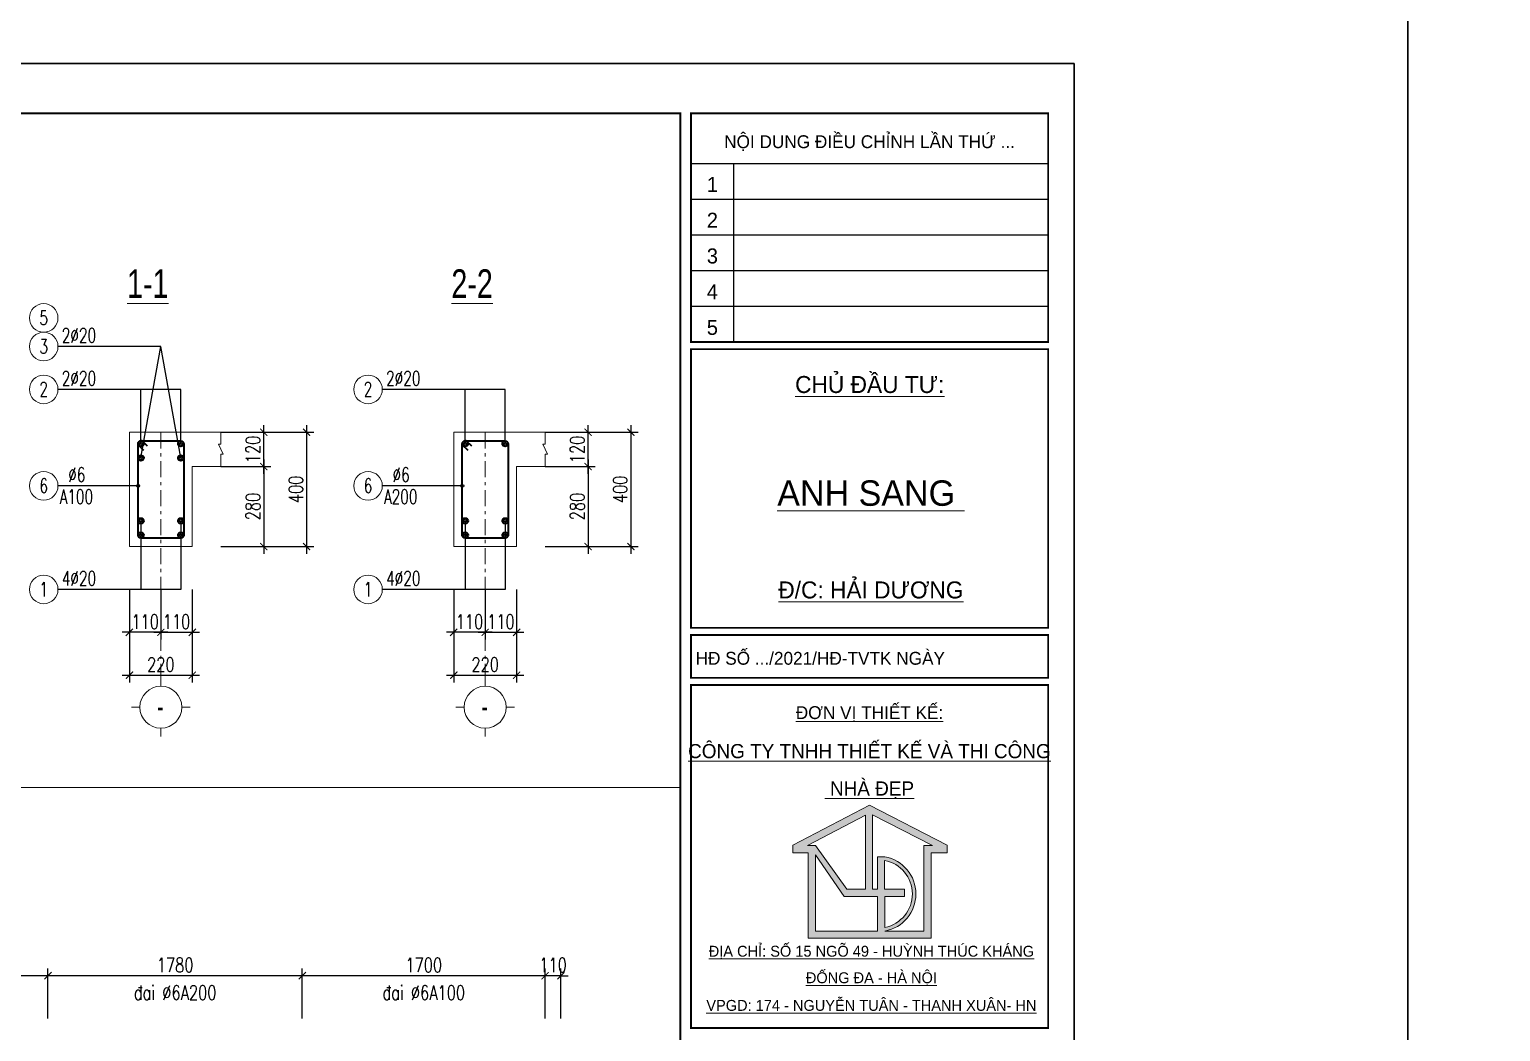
# Model space of a CAD drawing. Extents: x -2098986 to 943, y -1296280 to 73591.
# Drawn here: x -1766867 to -1746273, y -1198310 to -1184284 of the extents above; entities that cross this region are included whole.
import ezdxf
from ezdxf.enums import TextEntityAlignment as Align

# ---------------------------------------------------------------- set-up
doc = ezdxf.new("R2010")
doc.units = 0
doc.header["$LTSCALE"] = 150
doc.header["$PDMODE"] = 35
doc.linetypes.add('_Tim', pattern=[9, 5, -1.5, 1, -1.5])
doc.layers.get('Defpoints').update_dxf_attribs({"lineweight": 18})
for name, color, linetype, lineweight in [('05.Text', 253, 'Continuous', 18), ('09.Hatch', 250, 'Continuous', 5), ('11.Khung bo', 32, 'Continuous', 50), ('12.Khung', 36, 'Continuous', 25), ('KCVN-THAY', 7, 'Continuous', 25), ('LS-DIM', 251, 'Continuous', 13), ('LS-TEXT', 60, 'Continuous', 20), ('LS-THAY', 7, 'Continuous', 20), ('LS-THEP', 3, 'Continuous', 35), ('LS-TRUC', 108, '_Tim', 9)]:
    doc.layers.add(name, color=color, linetype=linetype, lineweight=lineweight)
doc.layers.add('DIM', color=1, linetype='Continuous')
doc.layers.add('Tpl_Bound', color=1, linetype='Continuous', plot=False)
doc.styles.add('AVANT', font='')
doc.styles.add('KCVN-LEADER', font='vnromadi.shx', dxfattribs={"width": 0.7, "height": 4})
doc.styles.add('LS.TEXT', font='vnromadi.shx', dxfattribs={"width": 0.7, "height": 4})
doc.styles.add('romans.shx', font='romans.shx', dxfattribs={"width": 0.75, "bigfont": 'vns.shx'})
doc.styles.add('VnAvantH', font='')
doc.styles.add('vnsimpli', font='vnsimli.shx', dxfattribs={"width": 0.75})
doc.styles.get('AVANT').set_extended_font_data('.VnAvant')
doc.styles.get('VnAvantH').set_extended_font_data('.VnAvantH')
doc.dimstyles.new('D10', dxfattribs={"dimtxt": 200, "dimasz": 0, "dimexe": 0, "dimexo": 0, "dimgap": 0, "dimtad": 1, "dimdec": 0, "dimlfac": 0.1, "dimzin": 0, "dimdsep": 46, "dimtxsty": 'vnsimpli', "dimblk1": 'ARCHTICK', "dimblk2": 'ARCHTICK', "dimsah": 1, "dimcen": 0, "dimsd1": 1, "dimsd2": 1, "dimclrd": 256, "dimclre": 256, "dimclrt": 60, "dimadec": 0, "dimazin": 0, "dimtfac": 0.02, "dimtdec": 0, "dimtix": 1, "dimtmove": 2, "dimatfit": 3, "dimldrblk": 'ARCHTICK', "dimfxl": 100, "dimtolj": 1, "dimtzin": 0, "dimarcsym": 0})
doc.dimstyles.new('D25', dxfattribs={"dimscale": 0, "dimtxt": 200, "dimasz": 100, "dimexe": 100, "dimexo": 0, "dimgap": 50, "dimtad": 1, "dimdec": 0, "dimlfac": 0.25, "dimdsep": 46, "dimtxsty": 'vnsimpli', "dimblk1": 'ARCHTICK', "dimblk2": 'ARCHTICK', "dimsah": 1, "dimcen": 0, "dimdle": 100, "dimclrd": 256, "dimclre": 256, "dimclrt": 60, "dimadec": 0, "dimazin": 0, "dimtfac": 0.004, "dimtdec": 0, "dimtix": 1, "dimtmove": 2, "dimatfit": 3, "dimldrblk": 'ARCHTICK', "dimfxl": 1, "dimtolj": 1, "dimarcsym": 0})
doc.dimstyles.new('D50', dxfattribs={"dimtxt": 200, "dimasz": 100, "dimexe": 100, "dimexo": 0, "dimgap": 50, "dimtad": 1, "dimdec": 0, "dimlfac": 0.5, "dimzin": 0, "dimdsep": 46, "dimtxsty": 'vnsimpli', "dimblk1": 'ARCHTICK', "dimblk2": 'ARCHTICK', "dimsah": 1, "dimcen": 0, "dimdle": 100, "dimclrd": 256, "dimclre": 256, "dimclrt": 60, "dimadec": 0, "dimazin": 0, "dimtfac": 0.02, "dimtdec": 0, "dimtix": 1, "dimtmove": 2, "dimatfit": 3, "dimldrblk": 'ARCHTICK', "dimfxl": 100, "dimtolj": 1, "dimtzin": 0, "dimarcsym": 0})
doc.dimstyles.new('LS.GHI CHU', dxfattribs={"dimtxt": 200, "dimasz": 120, "dimexe": 120, "dimexo": 120, "dimgap": 80, "dimtad": 1, "dimdec": 0, "dimzin": 0, "dimdsep": 46, "dimtxsty": 'romans.shx', "dimblk": 'ARCHTICK', "dimcen": 0.09, "dimdle": 120, "dimclrd": 256, "dimclre": 8, "dimclrt": 7, "dimadec": 0, "dimazin": 0, "dimtfac": 1, "dimtdec": 0, "dimtofl": 0, "dimtmove": 0, "dimatfit": 3, "dimldrblk": 'ARCHTICK', "dimfxl": 1, "dimtolj": 1, "dimtzin": 0, "dimarcsym": 0})

# ---------------------------------------------------------------- blocks, each defined once
blk = doc.blocks.new('_ArchTick')
at = {"layer": 'DIM', "color": 0, "const_width": 0.15}
blk.add_lwpolyline([(-0.5, -0.5), (0.5, 0.5)], dxfattribs=at)
blk = doc.blocks.new('*D1606')
at = {"layer": 'Defpoints', "color": 0, "transparency": 16777216}
for p in [(-1759647, -1197528), (-1759647, -1198128), (-1759427, -1198128)]:
    blk.add_point(p, dxfattribs=at)
at = {"layer": 'LS-DIM', "lineweight": -2, "transparency": 16777216}
for p, q in [((-1759647, -1198128), (-1759647, -1197428)), ((-1759427, -1198128), (-1759427, -1197428)), ((-1759647, -1197528), (-1759747, -1197528)), ((-1759427, -1197528), (-1759647, -1197528)), ((-1759427, -1197528), (-1759327, -1197528))]:
    blk.add_line(p, q, dxfattribs=at)
at = {"layer": 'LS-DIM', "lineweight": -2, "transparency": 16777216, "xscale": 100, "yscale": 100, "zscale": 100}
blk.add_blockref('_ArchTick', (-1759647, -1197528), dxfattribs=at)
at = {"layer": 'LS-DIM', "lineweight": -2, "transparency": 16777216, "xscale": 100, "yscale": 100, "zscale": 100, "rotation": 180}
blk.add_blockref('_ArchTick', (-1759427, -1197528), dxfattribs=at)
at = {"layer": 'LS-DIM', "color": 60, "transparency": 16777216, "insert": (-1759537, -1197378), "char_height": 200, "attachment_point": 5, "style": 'vnsimpli'}
blk.add_mtext('\\A1;110', dxfattribs=at)
blk = doc.blocks.new('*D1607')
at = {"layer": 'Defpoints', "color": 0, "transparency": 16777216}
for p in [(-1763047, -1197528), (-1763047, -1198128), (-1759647, -1198128)]:
    blk.add_point(p, dxfattribs=at)
at = {"layer": 'LS-DIM', "lineweight": -2, "transparency": 16777216}
for p, q in [((-1763047, -1198128), (-1763047, -1197428)), ((-1759647, -1198128), (-1759647, -1197428)), ((-1759547, -1197528), (-1763147, -1197528))]:
    blk.add_line(p, q, dxfattribs=at)
at = {"layer": 'LS-DIM', "lineweight": -2, "transparency": 16777216, "xscale": 100, "yscale": 100, "zscale": 100, "rotation": 180}
blk.add_blockref('_ArchTick', (-1763047, -1197528), dxfattribs=at)
at = {"layer": 'LS-DIM', "lineweight": -2, "transparency": 16777216, "xscale": 100, "yscale": 100, "zscale": 100}
blk.add_blockref('_ArchTick', (-1759647, -1197528), dxfattribs=at)
at = {"layer": 'LS-DIM', "color": 60, "transparency": 16777216, "insert": (-1761347, -1197378), "char_height": 200, "attachment_point": 5, "style": 'vnsimpli'}
blk.add_mtext('\\A1;1700', dxfattribs=at)
blk = doc.blocks.new('*D1608')
at = {"layer": 'Defpoints', "color": 0, "transparency": 16777216}
for p in [(-1759647, -1197865), (-1763047, -1198128), (-1759647, -1198128)]:
    blk.add_point(p, dxfattribs=at)
at = {"layer": 'LS-DIM', "lineweight": -2, "transparency": 16777216}
for p, q in [((-1763047, -1198128), (-1763047, -1197865)), ((-1759647, -1198128), (-1759647, -1197865))]:
    blk.add_line(p, q, dxfattribs=at)
at = {"layer": 'LS-DIM', "color": 60, "transparency": 16777216, "insert": (-1761347, -1197765), "char_height": 200, "attachment_point": 5, "style": 'vnsimpli'}
blk.add_mtext('\\A1;®ai %%C6A100', dxfattribs=at)
blk = doc.blocks.new('*D1609')
at = {"layer": 'Defpoints', "color": 0, "transparency": 16777216}
for p in [(-1770007, -1197528), (-1770007, -1198128), (-1766607, -1198128)]:
    blk.add_point(p, dxfattribs=at)
at = {"layer": 'LS-DIM', "lineweight": -2, "transparency": 16777216}
for p, q in [((-1770007, -1198128), (-1770007, -1197428)), ((-1766607, -1198128), (-1766607, -1197428)), ((-1766507, -1197528), (-1770107, -1197528))]:
    blk.add_line(p, q, dxfattribs=at)
at = {"layer": 'LS-DIM', "lineweight": -2, "transparency": 16777216, "xscale": 100, "yscale": 100, "zscale": 100, "rotation": 180}
blk.add_blockref('_ArchTick', (-1770007, -1197528), dxfattribs=at)
at = {"layer": 'LS-DIM', "lineweight": -2, "transparency": 16777216, "xscale": 100, "yscale": 100, "zscale": 100}
blk.add_blockref('_ArchTick', (-1766607, -1197528), dxfattribs=at)
at = {"layer": 'LS-DIM', "color": 60, "transparency": 16777216, "insert": (-1768307, -1197378), "char_height": 200, "attachment_point": 5, "style": 'vnsimpli'}
blk.add_mtext('\\A1;1700', dxfattribs=at)
blk = doc.blocks.new('*D1610')
at = {"layer": 'Defpoints', "color": 0, "transparency": 16777216}
for p in [(-1766607, -1197865), (-1770007, -1198128), (-1766607, -1198128)]:
    blk.add_point(p, dxfattribs=at)
at = {"layer": 'LS-DIM', "lineweight": -2, "transparency": 16777216}
for p, q in [((-1770007, -1198128), (-1770007, -1197865)), ((-1766607, -1198128), (-1766607, -1197865))]:
    blk.add_line(p, q, dxfattribs=at)
at = {"layer": 'LS-DIM', "color": 60, "transparency": 16777216, "insert": (-1768307, -1197765), "char_height": 200, "attachment_point": 5, "style": 'vnsimpli'}
blk.add_mtext('\\A1;®ai %%C6A100', dxfattribs=at)
blk = doc.blocks.new('*D1611')
at = {"layer": 'Defpoints', "color": 0, "transparency": 16777216}
for p in [(-1766607, -1197528), (-1766607, -1198128), (-1763047, -1198128)]:
    blk.add_point(p, dxfattribs=at)
at = {"layer": 'LS-DIM', "lineweight": -2, "transparency": 16777216}
for p, q in [((-1766607, -1198128), (-1766607, -1197428)), ((-1763047, -1198128), (-1763047, -1197428)), ((-1762947, -1197528), (-1766707, -1197528))]:
    blk.add_line(p, q, dxfattribs=at)
at = {"layer": 'LS-DIM', "lineweight": -2, "transparency": 16777216, "xscale": 100, "yscale": 100, "zscale": 100, "rotation": 180}
blk.add_blockref('_ArchTick', (-1766607, -1197528), dxfattribs=at)
at = {"layer": 'LS-DIM', "lineweight": -2, "transparency": 16777216, "xscale": 100, "yscale": 100, "zscale": 100}
blk.add_blockref('_ArchTick', (-1763047, -1197528), dxfattribs=at)
at = {"layer": 'LS-DIM', "color": 60, "transparency": 16777216, "insert": (-1764827, -1197378), "char_height": 200, "attachment_point": 5, "style": 'vnsimpli'}
blk.add_mtext('\\A1;1780', dxfattribs=at)
blk = doc.blocks.new('*D1612')
at = {"layer": 'Defpoints', "color": 0, "transparency": 16777216}
for p in [(-1763047, -1197865), (-1766607, -1198128), (-1763047, -1198128)]:
    blk.add_point(p, dxfattribs=at)
at = {"layer": 'LS-DIM', "lineweight": -2, "transparency": 16777216}
for p, q in [((-1766607, -1198128), (-1766607, -1197865)), ((-1763047, -1198128), (-1763047, -1197865))]:
    blk.add_line(p, q, dxfattribs=at)
at = {"layer": 'LS-DIM', "color": 60, "transparency": 16777216, "insert": (-1764827, -1197765), "char_height": 200, "attachment_point": 5, "style": 'vnsimpli'}
blk.add_mtext('\\A1;®ai %%C6A200', dxfattribs=at)
blk = doc.blocks.new('*U4')
at = {"layer": 'KCVN-THAY', "color": 140}
blk.add_lwpolyline([(214871.76, 86966.68), (215381.8, 86966.68), (215381.8, 86579.68), (214871.76, 86579.68)], close=True, dxfattribs=at)
blk = doc.blocks.new('100')
at = {"layer": '09.Hatch'}
h = blk.add_hatch(color=3, dxfattribs=at)
h.paths.add_polyline_path([(1897639, -927180), (1897639, -927287), (1897855, -927287), (1897855, -928484), (1898824, -928484), (1899574, -928484), (1899574, -927287), (1899801, -927287), (1899801, -927179), (1898713, -926620)])
h.paths.add_polyline_path([(1898756, -926756), (1899596, -927187), (1899473, -927187), (1899473, -928384), (1898929, -928384, 0.834181), (1898929, -927344), (1898824, -927344), (1898824, -927797), (1898756, -927797)], flags=16)
h.paths.add_polyline_path([(1898656, -927796), (1898393, -927796), (1897956, -927186), (1897843, -927186), (1898656, -926763)], flags=16)
h.paths.add_polyline_path([(1898929, -928333), (1898929, -927898), (1899202, -927898), (1899202, -927797), (1898924, -927797), (1898924, -927395, -0.822042)], flags=16)
h.paths.add_polyline_path([(1898357, -927898), (1898824, -927898), (1898824, -928384), (1897956, -928384), (1897956, -927316)], flags=16)
at = {"layer": '05.Text'}
for p, q in [((1898713, -926620), (1897639, -927180)), ((1899801, -927179), (1898713, -926620)), ((1899801, -927179), (1898713, -926620)), ((1899801, -927179), (1898713, -926620)), ((1898656, -926763), (1897843, -927186)), ((1898656, -926763), (1897843, -927186)), ((1898656, -926763), (1897843, -927186)), ((1898656, -926763), (1898656, -927796)), ((1898656, -926763), (1898656, -927796)), ((1898656, -926763), (1898656, -927796)), ((1899596, -927187), (1898756, -926756)), ((1898756, -926756), (1898756, -927797)), ((1899596, -927187), (1898756, -926756)), ((1898756, -926756), (1898756, -927797)), ((1899596, -927187), (1898756, -926756)), ((1898756, -926756), (1898756, -927797)), ((1897639, -927180), (1897639, -927287)), ((1897639, -927287), (1897855, -927287)), ((1897843, -927186), (1897956, -927186)), ((1897855, -927287), (1897855, -928484)), ((1897956, -927186), (1897956, -927186)), ((1897956, -927186), (1898393, -927796)), ((1897956, -927316), (1897956, -928384)), ((1898357, -927898), (1897956, -927316)), ((1899473, -928384), (1899473, -927187)), ((1899473, -927187), (1899596, -927187)), ((1899473, -928384), (1899473, -927187)), ((1899473, -927187), (1899596, -927187)), ((1899473, -928384), (1899473, -927187)), ((1899473, -927187), (1899596, -927187)), ((1899574, -928484), (1899574, -927287)), ((1899574, -927287), (1899801, -927287)), ((1899801, -927287), (1899801, -927179)), ((1899801, -927287), (1899801, -927179)), ((1899801, -927287), (1899801, -927179)), ((1898824, -927797), (1898824, -927344)), ((1898824, -927797), (1898824, -927344)), ((1898824, -927344), (1898929, -927344)), ((1898924, -927395), (1898924, -927797)), ((1898824, -927898), (1898357, -927898)), ((1898393, -927796), (1898656, -927796)), ((1898756, -927797), (1898824, -927797)), ((1898824, -928384), (1898824, -927898)), ((1898924, -927797), (1899202, -927797)), ((1899202, -927898), (1898929, -927898)), ((1898929, -927898), (1898929, -928333)), ((1899202, -927797), (1899202, -927898)), ((1897855, -928484), (1898824, -928484)), ((1897956, -928384), (1898824, -928384)), ((1898824, -928484), (1899574, -928484)), ((1898929, -928384), (1899473, -928384))]:
    blk.add_line(p, q, dxfattribs=at)
for radius, start, end in [(478, 281.4298, 79.1164), (478, 281.4298, 79.1164), (478, 281.4298, 79.1164), (528, 280.3316, 79.6684)]:
    blk.add_arc((1898834, -927864), radius, start, end, dxfattribs=at)
at = {"layer": '11.Khung bo', "const_width": 26.7}
for points in [[(1860913, -945240), (1860913, -916940), (1896063, -916940), (1896063, -945240)], [(1860913, -945240), (1860913, -916940), (1896063, -916940), (1896063, -945240)], [(1860913, -945240), (1860913, -916940), (1896063, -916940), (1896063, -945240)], [(1896213, -920140), (1896213, -916940), (1901213, -916940), (1901213, -920140)], [(1896213, -920140), (1896213, -916940), (1901213, -916940), (1901213, -920140)], [(1896213, -920140), (1896213, -916940), (1901213, -916940), (1901213, -920140)], [(1896213, -924140), (1901213, -924140), (1901213, -920240), (1896213, -920240)], [(1896213, -924140), (1901213, -924140), (1901213, -920240), (1896213, -920240)], [(1896213, -924140), (1901213, -924140), (1901213, -920240), (1896213, -920240)], [(1896213, -924840), (1901213, -924840), (1901213, -924240), (1896213, -924240)], [(1896213, -924840), (1901213, -924840), (1901213, -924240), (1896213, -924240)], [(1896213, -924840), (1901213, -924840), (1901213, -924240), (1896213, -924240)], [(1896213, -929740), (1901213, -929740), (1901213, -924940), (1896213, -924940)], [(1896213, -929740), (1901213, -929740), (1901213, -924940), (1896213, -924940)], [(1896213, -929740), (1901213, -929740), (1901213, -924940), (1896213, -924940)]]:
    blk.add_lwpolyline(points, close=True, dxfattribs=at)
at = {"layer": '12.Khung'}
for p, q in [((1896213, -917640), (1901213, -917640)), ((1896213, -917640), (1901213, -917640)), ((1896213, -917640), (1901213, -917640)), ((1896813, -920140), (1896813, -917640)), ((1896813, -920140), (1896813, -917640)), ((1896813, -920140), (1896813, -917640)), ((1896213, -918140), (1901213, -918140)), ((1896213, -918140), (1901213, -918140)), ((1896213, -918140), (1901213, -918140)), ((1896213, -918640), (1901213, -918640)), ((1896213, -918640), (1901213, -918640)), ((1896213, -918640), (1901213, -918640)), ((1896213, -919140), (1901213, -919140)), ((1896213, -919140), (1901213, -919140)), ((1896213, -919140), (1901213, -919140)), ((1896213, -919640), (1901213, -919640)), ((1896213, -919640), (1901213, -919640)), ((1896213, -919640), (1901213, -919640))]:
    blk.add_line(p, q, dxfattribs=at)
blk.add_lwpolyline([(1901579, -945940), (1901579, -916240), (1859580, -916240), (1859580, -945940)], close=True, dxfattribs=at)
blk.add_lwpolyline([(1901579, -945940), (1901579, -916240), (1859580, -916240), (1859580, -945940)], close=True, dxfattribs=at)
blk.add_lwpolyline([(1901579, -945940), (1901579, -916240), (1859580, -916240), (1859580, -945940)], close=True, dxfattribs=at)
at = {"layer": '05.Text', "style": 'VnAvantH'}
for s, p in [('Néi dung ®iÒu chØnh lÇn thø ...', (1898713, -917329)), ('H§ sè .../2021/H§-TVTK ngµy ', (1898057, -924540))]:
    blk.add_text(s, height=180, dxfattribs=at).set_placement(p, align=Align.MIDDLE)
at = {"layer": '05.Text'}
for s, height, style, p in [('1', 210, 'AVANT', (1896513, -918040)), ('2', 210, 'AVANT', (1896513, -918540)), ('3', 210, 'AVANT', (1896513, -919040)), ('4', 210, 'AVANT', (1896513, -919540)), ('5', 210, 'AVANT', (1896513, -920040)), ('%%uChñ ®Çu t\xad:', 237.6, 'VnAvantH', (1898716, -920853)), ('%%Uanh sang ', 356.4, 'VnAvantH', (1898732, -922432)), ('%%U®/c: h¶i d\xad¬ng', 237.6, 'VnAvantH', (1898732, -923728)), ('%%U®¬n vÞ thiÕt kÕ:', 180, 'VnAvantH', (1898713, -925416)), ('%%Uc«ng ty tnhh thiÕt kÕ vµ thi c«ng', 198, 'VnAvantH', (1898711, -925964)), ('%%U nhµ ®Ñp', 198, 'VnAvantH', (1898711, -926487)), ('%%U®Þa chØ: sè 15 ngâ 49 - huúnh thóc kh¸ng', 152.46, 'VnAvantH', (1898739, -928742)), ('%%U®èng ®a - hµ néi', 152.46, 'VnAvantH', (1898739, -929113)), ('%%Uvpgd: 174 - nguyÔn tu©n - thanh xu©n- hn', 152.46, 'VnAvantH', (1898739, -929500))]:
    blk.add_text(s, height=height, dxfattribs=dict(at, style=style)).set_placement(p, align=Align.CENTER)
blk = doc.blocks.new('moc1')
at = {"layer": 'LS-THEP'}
for p, q in [((-25, 0), (-25, -10)), ((10, 25), (0, 25)), ((58, -22), (10, 25)), ((-25, -10), (22, -58))]:
    blk.add_line(p, q, dxfattribs=at)
blk.add_arc((0, 0), 25, 90, 180, dxfattribs=at)
blk = doc.blocks.new('cotthep')
at = {"layer": 'LS-THAY'}
blk.add_circle((-250, 0), 250, dxfattribs=at)
at = {"layer": 'LS-TEXT', "style": 'vnsimpli', "width": 0.75}
for tag, p in [('24`25', (446, 69)), ('10', (-250, -123)), ('A200', (440, -316))]:
    blk.add_attdef(tag, text='', height=250, dxfattribs=at).set_placement(p, align=Align.CENTER)
blk = doc.blocks.new('*D1950')
at = {"layer": 'Defpoints', "color": 0, "transparency": 16777216}
for p in [(-1765467, -1192122), (-1764587, -1192122), (-1764587, -1193322)]:
    blk.add_point(p, dxfattribs=at)
at = {"layer": 'LS-DIM', "lineweight": -2, "transparency": 16777216}
for p, q in [((-1765467, -1192122), (-1765467, -1193422)), ((-1764587, -1192122), (-1764587, -1193422)), ((-1765567, -1193322), (-1764487, -1193322))]:
    blk.add_line(p, q, dxfattribs=at)
at = {"layer": 'LS-DIM', "lineweight": -2, "transparency": 16777216, "xscale": 100, "yscale": 100, "zscale": 100, "rotation": 180}
blk.add_blockref('_ArchTick', (-1765467, -1193322), dxfattribs=at)
at = {"layer": 'LS-DIM', "lineweight": -2, "transparency": 16777216, "xscale": 100, "yscale": 100, "zscale": 100}
blk.add_blockref('_ArchTick', (-1764587, -1193322), dxfattribs=at)
at = {"layer": 'LS-DIM', "color": 60, "transparency": 16777216, "insert": (-1765027, -1193172), "char_height": 200, "attachment_point": 5, "style": 'vnsimpli'}
blk.add_mtext('\\A1;220', dxfattribs=at)
blk = doc.blocks.new('*D1951')
at = {"layer": 'Defpoints', "color": 0, "transparency": 16777216}
for p in [(-1764187, -1190402), (-1764187, -1191522), (-1763587, -1191522)]:
    blk.add_point(p, dxfattribs=at)
at = {"layer": 'LS-DIM', "lineweight": -2, "transparency": 16777216}
for p, q in [((-1763587, -1190302), (-1763587, -1191622)), ((-1764187, -1190402), (-1763487, -1190402)), ((-1764187, -1191522), (-1763487, -1191522))]:
    blk.add_line(p, q, dxfattribs=at)
at = {"layer": 'LS-DIM', "lineweight": -2, "transparency": 16777216, "xscale": 100, "yscale": 100, "zscale": 100}
for p, rotation in [((-1763587, -1190402), 90), ((-1763587, -1191522), 270)]:
    blk.add_blockref('_ArchTick', p, dxfattribs=dict(at, rotation=rotation))
at = {"layer": 'LS-DIM', "color": 60, "transparency": 16777216, "insert": (-1763737, -1190962), "char_height": 200, "attachment_point": 5, "rotation": 90, "style": 'vnsimpli'}
blk.add_mtext('\\A1;280', dxfattribs=at)
blk = doc.blocks.new('A$C0F04115F')
at = {"layer": 'LS-THAY'}
for p, q in [((-380, 380), (-380, 530)), ((-760, 0), (-910, 0)), ((0, 0), (150, 0)), ((-380, -380), (-380, -530))]:
    blk.add_line(p, q, dxfattribs=at)
blk.add_circle((-380, 0), 380, dxfattribs=at)
blk = doc.blocks.new('*D1952')
at = {"layer": 'Defpoints', "color": 0, "transparency": 16777216}
for p in [(-1765027, -1192122), (-1764587, -1192122), (-1764587, -1192722)]:
    blk.add_point(p, dxfattribs=at)
at = {"layer": 'LS-DIM', "lineweight": -2, "transparency": 16777216}
for p, q in [((-1765027, -1192122), (-1765027, -1192822)), ((-1764587, -1192122), (-1764587, -1192822)), ((-1765127, -1192722), (-1764487, -1192722))]:
    blk.add_line(p, q, dxfattribs=at)
at = {"layer": 'LS-DIM', "lineweight": -2, "transparency": 16777216, "xscale": 100, "yscale": 100, "zscale": 100, "rotation": 180}
blk.add_blockref('_ArchTick', (-1765027, -1192722), dxfattribs=at)
at = {"layer": 'LS-DIM', "lineweight": -2, "transparency": 16777216, "xscale": 100, "yscale": 100, "zscale": 100}
blk.add_blockref('_ArchTick', (-1764587, -1192722), dxfattribs=at)
at = {"layer": 'LS-DIM', "color": 60, "transparency": 16777216, "insert": (-1764807, -1192572), "char_height": 200, "attachment_point": 5, "style": 'vnsimpli'}
blk.add_mtext('\\A1;110', dxfattribs=at)
blk = doc.blocks.new('*D1953')
at = {"layer": 'Defpoints', "color": 0, "transparency": 16777216}
for p in [(-1765467, -1192122), (-1765027, -1192122), (-1765467, -1192722)]:
    blk.add_point(p, dxfattribs=at)
at = {"layer": 'LS-DIM', "lineweight": -2, "transparency": 16777216}
for p, q in [((-1765467, -1192122), (-1765467, -1192822)), ((-1765027, -1192122), (-1765027, -1192822)), ((-1764927, -1192722), (-1765567, -1192722))]:
    blk.add_line(p, q, dxfattribs=at)
at = {"layer": 'LS-DIM', "lineweight": -2, "transparency": 16777216, "xscale": 100, "yscale": 100, "zscale": 100, "rotation": 180}
blk.add_blockref('_ArchTick', (-1765467, -1192722), dxfattribs=at)
at = {"layer": 'LS-DIM', "lineweight": -2, "transparency": 16777216, "xscale": 100, "yscale": 100, "zscale": 100}
blk.add_blockref('_ArchTick', (-1765027, -1192722), dxfattribs=at)
at = {"layer": 'LS-DIM', "color": 60, "transparency": 16777216, "insert": (-1765247, -1192572), "char_height": 200, "attachment_point": 5, "style": 'vnsimpli'}
blk.add_mtext('\\A1;110', dxfattribs=at)
blk = doc.blocks.new('*D1954')
at = {"layer": 'Defpoints', "color": 0, "transparency": 16777216}
for p in [(-1764187, -1189922), (-1763587, -1189922), (-1764187, -1190402)]:
    blk.add_point(p, dxfattribs=at)
at = {"layer": 'LS-DIM', "lineweight": -2, "transparency": 16777216}
for p, q in [((-1763587, -1190502), (-1763587, -1189822)), ((-1764187, -1189922), (-1763487, -1189922)), ((-1764187, -1190402), (-1763487, -1190402))]:
    blk.add_line(p, q, dxfattribs=at)
at = {"layer": 'LS-DIM', "lineweight": -2, "transparency": 16777216, "xscale": 100, "yscale": 100, "zscale": 100}
for p, rotation in [((-1763587, -1189922), 90), ((-1763587, -1190402), 270)]:
    blk.add_blockref('_ArchTick', p, dxfattribs=dict(at, rotation=rotation))
at = {"layer": 'LS-DIM', "color": 60, "transparency": 16777216, "insert": (-1763737, -1190162), "char_height": 200, "attachment_point": 5, "rotation": 90, "style": 'vnsimpli'}
blk.add_mtext('\\A1;120', dxfattribs=at)
blk = doc.blocks.new('*D1955')
at = {"layer": 'Defpoints', "color": 0, "transparency": 16777216}
for p in [(-1764187, -1189922), (-1764187, -1191522), (-1762987, -1191522)]:
    blk.add_point(p, dxfattribs=at)
at = {"layer": 'LS-DIM', "lineweight": -2, "transparency": 16777216}
for p, q in [((-1762987, -1189822), (-1762987, -1191622)), ((-1764187, -1189922), (-1762887, -1189922)), ((-1764187, -1191522), (-1762887, -1191522))]:
    blk.add_line(p, q, dxfattribs=at)
at = {"layer": 'LS-DIM', "lineweight": -2, "transparency": 16777216, "xscale": 100, "yscale": 100, "zscale": 100}
for p, rotation in [((-1762987, -1189922), 90), ((-1762987, -1191522), 270)]:
    blk.add_blockref('_ArchTick', p, dxfattribs=dict(at, rotation=rotation))
at = {"layer": 'LS-DIM', "color": 60, "transparency": 16777216, "insert": (-1763137, -1190722), "char_height": 200, "attachment_point": 5, "rotation": 90, "style": 'vnsimpli'}
blk.add_mtext('\\A1;400', dxfattribs=at)
blk = doc.blocks.new('*D1956')
at = {"layer": 'Defpoints', "color": 0, "transparency": 16777216}
for p in [(-1760927, -1192122), (-1760047, -1192122), (-1760047, -1193322)]:
    blk.add_point(p, dxfattribs=at)
at = {"layer": 'LS-DIM', "lineweight": -2, "transparency": 16777216}
for p, q in [((-1760927, -1192122), (-1760927, -1193422)), ((-1760047, -1192122), (-1760047, -1193422)), ((-1761027, -1193322), (-1759947, -1193322))]:
    blk.add_line(p, q, dxfattribs=at)
at = {"layer": 'LS-DIM', "lineweight": -2, "transparency": 16777216, "xscale": 100, "yscale": 100, "zscale": 100, "rotation": 180}
blk.add_blockref('_ArchTick', (-1760927, -1193322), dxfattribs=at)
at = {"layer": 'LS-DIM', "lineweight": -2, "transparency": 16777216, "xscale": 100, "yscale": 100, "zscale": 100}
blk.add_blockref('_ArchTick', (-1760047, -1193322), dxfattribs=at)
at = {"layer": 'LS-DIM', "color": 60, "transparency": 16777216, "insert": (-1760487, -1193172), "char_height": 200, "attachment_point": 5, "style": 'vnsimpli'}
blk.add_mtext('\\A1;220', dxfattribs=at)
blk = doc.blocks.new('*D1957')
at = {"layer": 'Defpoints', "color": 0, "transparency": 16777216}
for p in [(-1759647, -1190402), (-1759647, -1191522), (-1759047, -1191522)]:
    blk.add_point(p, dxfattribs=at)
at = {"layer": 'LS-DIM', "lineweight": -2, "transparency": 16777216}
for p, q in [((-1759047, -1190302), (-1759047, -1191622)), ((-1759647, -1190402), (-1758947, -1190402)), ((-1759647, -1191522), (-1758947, -1191522))]:
    blk.add_line(p, q, dxfattribs=at)
at = {"layer": 'LS-DIM', "lineweight": -2, "transparency": 16777216, "xscale": 100, "yscale": 100, "zscale": 100}
for p, rotation in [((-1759047, -1190402), 90), ((-1759047, -1191522), 270)]:
    blk.add_blockref('_ArchTick', p, dxfattribs=dict(at, rotation=rotation))
at = {"layer": 'LS-DIM', "color": 60, "transparency": 16777216, "insert": (-1759197, -1190962), "char_height": 200, "attachment_point": 5, "rotation": 90, "style": 'vnsimpli'}
blk.add_mtext('\\A1;280', dxfattribs=at)
blk = doc.blocks.new('*D1958')
at = {"layer": 'Defpoints', "color": 0, "transparency": 16777216}
for p in [(-1760487, -1192122), (-1760047, -1192122), (-1760047, -1192722)]:
    blk.add_point(p, dxfattribs=at)
at = {"layer": 'LS-DIM', "lineweight": -2, "transparency": 16777216}
for p, q in [((-1760487, -1192122), (-1760487, -1192822)), ((-1760047, -1192122), (-1760047, -1192822)), ((-1760587, -1192722), (-1759947, -1192722))]:
    blk.add_line(p, q, dxfattribs=at)
at = {"layer": 'LS-DIM', "lineweight": -2, "transparency": 16777216, "xscale": 100, "yscale": 100, "zscale": 100, "rotation": 180}
blk.add_blockref('_ArchTick', (-1760487, -1192722), dxfattribs=at)
at = {"layer": 'LS-DIM', "lineweight": -2, "transparency": 16777216, "xscale": 100, "yscale": 100, "zscale": 100}
blk.add_blockref('_ArchTick', (-1760047, -1192722), dxfattribs=at)
at = {"layer": 'LS-DIM', "color": 60, "transparency": 16777216, "insert": (-1760267, -1192572), "char_height": 200, "attachment_point": 5, "style": 'vnsimpli'}
blk.add_mtext('\\A1;110', dxfattribs=at)
blk = doc.blocks.new('*D1959')
at = {"layer": 'Defpoints', "color": 0, "transparency": 16777216}
for p in [(-1760927, -1192122), (-1760487, -1192122), (-1760927, -1192722)]:
    blk.add_point(p, dxfattribs=at)
at = {"layer": 'LS-DIM', "lineweight": -2, "transparency": 16777216}
for p, q in [((-1760927, -1192122), (-1760927, -1192822)), ((-1760487, -1192122), (-1760487, -1192822)), ((-1760387, -1192722), (-1761027, -1192722))]:
    blk.add_line(p, q, dxfattribs=at)
at = {"layer": 'LS-DIM', "lineweight": -2, "transparency": 16777216, "xscale": 100, "yscale": 100, "zscale": 100, "rotation": 180}
blk.add_blockref('_ArchTick', (-1760927, -1192722), dxfattribs=at)
at = {"layer": 'LS-DIM', "lineweight": -2, "transparency": 16777216, "xscale": 100, "yscale": 100, "zscale": 100}
blk.add_blockref('_ArchTick', (-1760487, -1192722), dxfattribs=at)
at = {"layer": 'LS-DIM', "color": 60, "transparency": 16777216, "insert": (-1760707, -1192572), "char_height": 200, "attachment_point": 5, "style": 'vnsimpli'}
blk.add_mtext('\\A1;110', dxfattribs=at)
blk = doc.blocks.new('*D1960')
at = {"layer": 'Defpoints', "color": 0, "transparency": 16777216}
for p in [(-1759647, -1189922), (-1759047, -1189922), (-1759647, -1190402)]:
    blk.add_point(p, dxfattribs=at)
at = {"layer": 'LS-DIM', "lineweight": -2, "transparency": 16777216}
for p, q in [((-1759047, -1190502), (-1759047, -1189822)), ((-1759647, -1189922), (-1758947, -1189922)), ((-1759647, -1190402), (-1758947, -1190402))]:
    blk.add_line(p, q, dxfattribs=at)
at = {"layer": 'LS-DIM', "lineweight": -2, "transparency": 16777216, "xscale": 100, "yscale": 100, "zscale": 100}
for p, rotation in [((-1759047, -1189922), 90), ((-1759047, -1190402), 270)]:
    blk.add_blockref('_ArchTick', p, dxfattribs=dict(at, rotation=rotation))
at = {"layer": 'LS-DIM', "color": 60, "transparency": 16777216, "insert": (-1759197, -1190162), "char_height": 200, "attachment_point": 5, "rotation": 90, "style": 'vnsimpli'}
blk.add_mtext('\\A1;120', dxfattribs=at)
blk = doc.blocks.new('*D1961')
at = {"layer": 'Defpoints', "color": 0, "transparency": 16777216}
for p in [(-1759647, -1189922), (-1759647, -1191522), (-1758447, -1191522)]:
    blk.add_point(p, dxfattribs=at)
at = {"layer": 'LS-DIM', "lineweight": -2, "transparency": 16777216}
for p, q in [((-1758447, -1189822), (-1758447, -1191622)), ((-1759647, -1189922), (-1758347, -1189922)), ((-1759647, -1191522), (-1758347, -1191522))]:
    blk.add_line(p, q, dxfattribs=at)
at = {"layer": 'LS-DIM', "lineweight": -2, "transparency": 16777216, "xscale": 100, "yscale": 100, "zscale": 100}
for p, rotation in [((-1758447, -1189922), 90), ((-1758447, -1191522), 270)]:
    blk.add_blockref('_ArchTick', p, dxfattribs=dict(at, rotation=rotation))
at = {"layer": 'LS-DIM', "color": 60, "transparency": 16777216, "insert": (-1758597, -1190722), "char_height": 200, "attachment_point": 5, "rotation": 90, "style": 'vnsimpli'}
blk.add_mtext('\\A1;400', dxfattribs=at)

msp = doc.modelspace()

# ---------------------------------------------------------------- linework, layer by layer
at = {"layer": 'LS-DIM', "ltscale": 120}
for points in [[(-1764187.7, -1189922.1), (-1764187.7, -1190087.8), (-1764219.1, -1190087.8), (-1764153.1, -1190227.3), (-1764187.7, -1190227.3), (-1764187.7, -1190402.1)], [(-1759647.7, -1189922.1), (-1759647.7, -1190087.8), (-1759679.1, -1190087.8), (-1759613.1, -1190227.3), (-1759647.7, -1190227.3), (-1759647.7, -1190402.1)]]:
    msp.add_lwpolyline(points, dxfattribs=at)
at = {"layer": 'LS-THAY'}
for p, q in [((-1764586.7, -1189922.1), (-1765466.7, -1189922.1)), ((-1765466.7, -1189922.1), (-1765466.7, -1191522.1)), ((-1764586.7, -1189922.1), (-1764187.7, -1189922.1)), ((-1760046.7, -1189922.1), (-1760926.7, -1189922.1)), ((-1760926.7, -1189922.1), (-1760926.7, -1191522.1)), ((-1760046.7, -1189922.1), (-1759647.7, -1189922.1)), ((-1764586.7, -1191522.1), (-1764586.7, -1190402.1)), ((-1764586.7, -1190402.1), (-1764187.7, -1190402.1)), ((-1760046.7, -1191522.1), (-1760046.7, -1190402.1)), ((-1760046.7, -1190402.1), (-1759647.7, -1190402.1)), ((-1765466.7, -1191522.1), (-1764586.7, -1191522.1)), ((-1760926.7, -1191522.1), (-1760046.7, -1191522.1)), ((-1757756.8, -1194892.9), (-1792906.8, -1194892.9))]:
    msp.add_line(p, q, dxfattribs=at)
at = {"layer": 'LS-THEP'}
for points in [[(-1765306.7, -1190042.1), (-1764746.7, -1190042.1, -0.4142136), (-1764706.7, -1190082.1), (-1764706.7, -1191362.1, -0.4142136), (-1764746.7, -1191402.1), (-1765306.7, -1191402.1, -0.4142136), (-1765346.7, -1191362.1), (-1765346.7, -1190082.1, -0.4142136)], [(-1760766.7, -1190042.1), (-1760206.7, -1190042.1, -0.4142136), (-1760166.7, -1190082.1), (-1760166.7, -1191362.1, -0.4142136), (-1760206.7, -1191402.1), (-1760766.7, -1191402.1, -0.4142136), (-1760806.7, -1191362.1), (-1760806.7, -1190082.1, -0.4142136)]]:
    msp.add_lwpolyline(points, format="xyb", close=True, dxfattribs=at)
for centre in [(-1765306.7, -1190082.1), (-1764746.7, -1190082.1), (-1760766.7, -1190082.1), (-1760206.7, -1190082.1), (-1765306.7, -1190282.1), (-1764746.7, -1190282.1), (-1765306.7, -1191162.1), (-1764746.7, -1191162.1), (-1760766.7, -1191162.1), (-1760206.7, -1191162.1), (-1765306.7, -1191362.1), (-1764746.7, -1191362.1), (-1760766.7, -1191362.1), (-1760206.7, -1191362.1)]:
    msp.add_circle(centre, 40, dxfattribs=at)
at = {"layer": 'LS-TRUC', "ltscale": 0.3}
for p, q in [((-1765026.7, -1189922.1), (-1765026.7, -1193417.8)), ((-1760486.7, -1189922.1), (-1760486.7, -1193417.8))]:
    msp.add_line(p, q, dxfattribs=at)
at = {"layer": 'Tpl_Bound', "color": 1}
msp.add_lwpolyline([(-1794240.1, -1214459.5), (-1794240.1, -1184759.5), (-1752240.1, -1184759.5), (-1752240.1, -1214459.5)], close=True, dxfattribs=at)

# ---------------------------------------------------------------- block references
at = {"layer": '05.Text', "xscale": 1.000009185772931, "yscale": 1.000009185772931, "zscale": 1.000009185772931}
msp.add_blockref('100', (-3653836.8, -268511), dxfattribs=at)
at = {"layer": 'Defpoints', "xscale": 100, "yscale": 100, "zscale": 100}
for p in [(-23285750.8, -9876846.9), (-23234746.5, -9876846.9)]:
    msp.add_blockref('*U4', p, dxfattribs=at)
at = {"layer": 'LS-DIM'}
ref = msp.add_blockref('cotthep', (-1766466.7, -1188322), dxfattribs=dict(at, xscale=0.8000000000465661, yscale=0.8000000000465661, zscale=0.8000000000465661))
ref.add_attrib('10', '5', dxfattribs={"layer": 'LS-TEXT', "height": 200, "style": 'vnsimpli', "width": 0.7}).set_placement((-1766666.7, -1188420.7), align=Align.CENTER)
ref = msp.add_blockref('cotthep', (-1766466.7, -1188722), dxfattribs=dict(at, xscale=0.8000000000465661, yscale=0.8000000000465661, zscale=0.8000000000465661))
ref.add_attrib('10', '3', dxfattribs={"layer": 'LS-TEXT', "height": 200, "style": 'vnsimpli', "width": 0.7}).set_placement((-1766666.7, -1188820.7), align=Align.CENTER)
ref.add_attrib('24`25', '2`20', dxfattribs={"layer": 'LS-TEXT', "height": 200, "style": 'vnsimpli', "width": 0.7}).set_placement((-1766173.7, -1188666.6), align=Align.CENTER)
ref = msp.add_blockref('cotthep', (-1766466.7, -1189322.1), dxfattribs=dict(at, xscale=0.8000000000465661, yscale=0.8000000000465661, zscale=0.8000000000465661))
ref.add_attrib('10', '2', dxfattribs={"layer": 'LS-TEXT', "height": 200, "style": 'vnsimpli', "width": 0.7}).set_placement((-1766666.7, -1189420.7), align=Align.CENTER)
ref.add_attrib('24`25', '2`20', dxfattribs={"layer": 'LS-TEXT', "height": 200, "style": 'vnsimpli', "width": 0.7}).set_placement((-1766173.7, -1189266.6), align=Align.CENTER)
ref = msp.add_blockref('cotthep', (-1761926.7, -1189322.1), dxfattribs=dict(at, xscale=0.8000000000465661, yscale=0.8000000000465661, zscale=0.8000000000465661))
ref.add_attrib('10', '2', dxfattribs={"layer": 'LS-TEXT', "height": 200, "style": 'vnsimpli', "width": 0.7}).set_placement((-1762126.7, -1189420.7), align=Align.CENTER)
ref.add_attrib('24`25', '2`20', dxfattribs={"layer": 'LS-TEXT', "height": 200, "style": 'vnsimpli', "width": 0.7}).set_placement((-1761633.7, -1189266.6), align=Align.CENTER)
at = {"layer": 'LS-DIM', "xscale": 1.599999999860302, "yscale": 1.599999999860302, "zscale": 1.599999999860302}
for p in [(-1765306.7, -1190082.1), (-1760766.7, -1190082.1)]:
    msp.add_blockref('moc1', p, dxfattribs=at)
at = {"layer": 'LS-DIM'}
ref = msp.add_blockref('cotthep', (-1766466.7, -1190672), dxfattribs=dict(at, xscale=0.8000000000465661, yscale=0.8000000000465661, zscale=0.8000000000465661))
ref.add_attrib('10', '6', dxfattribs={"layer": 'LS-TEXT', "height": 200, "style": 'vnsimpli', "width": 0.7}).set_placement((-1766666.7, -1190770.6), align=Align.CENTER)
ref.add_attrib('24`25', '%%c6', dxfattribs={"layer": 'LS-TEXT', "height": 200, "style": 'vnsimpli', "width": 0.7}).set_placement((-1766203.2, -1190616.6), align=Align.CENTER)
ref.add_attrib('A200', 'A100', dxfattribs={"layer": 'LS-TEXT', "height": 200, "style": 'vnsimpli', "width": 0.7}).set_placement((-1766209.4, -1190924.6), align=Align.CENTER)
ref = msp.add_blockref('cotthep', (-1761926.7, -1190672), dxfattribs=dict(at, xscale=0.8000000000465661, yscale=0.8000000000465661, zscale=0.8000000000465661))
ref.add_attrib('10', '6', dxfattribs={"layer": 'LS-TEXT', "height": 200, "style": 'vnsimpli', "width": 0.7}).set_placement((-1762126.7, -1190770.6), align=Align.CENTER)
ref.add_attrib('24`25', '%%c6', dxfattribs={"layer": 'LS-TEXT', "height": 200, "style": 'vnsimpli', "width": 0.7}).set_placement((-1761663.2, -1190616.6), align=Align.CENTER)
ref.add_attrib('A200', 'A200', dxfattribs={"layer": 'LS-TEXT', "height": 200, "style": 'vnsimpli', "width": 0.7}).set_placement((-1761669.4, -1190924.6), align=Align.CENTER)
ref = msp.add_blockref('cotthep', (-1766466.7, -1192122.1), dxfattribs=dict(at, xscale=0.8000000000465661, yscale=0.8000000000465661, zscale=0.8000000000465661))
ref.add_attrib('10', '1', dxfattribs={"layer": 'LS-TEXT', "height": 200, "style": 'vnsimpli', "width": 0.7}).set_placement((-1766666.7, -1192220.7), align=Align.CENTER)
ref.add_attrib('24`25', '4`20', dxfattribs={"layer": 'LS-TEXT', "height": 200, "style": 'vnsimpli', "width": 0.7}).set_placement((-1766173.7, -1192066.7), align=Align.CENTER)
ref = msp.add_blockref('cotthep', (-1761926.7, -1192122.1), dxfattribs=dict(at, xscale=0.8000000000465661, yscale=0.8000000000465661, zscale=0.8000000000465661))
ref.add_attrib('10', '1', dxfattribs={"layer": 'LS-TEXT', "height": 200, "style": 'vnsimpli', "width": 0.7}).set_placement((-1762126.7, -1192220.7), align=Align.CENTER)
ref.add_attrib('24`25', '4`20', dxfattribs={"layer": 'LS-TEXT', "height": 200, "style": 'vnsimpli', "width": 0.7}).set_placement((-1761633.7, -1192066.7), align=Align.CENTER)
at = {"layer": 'LS-THAY', "xscale": 0.7730448001530021, "yscale": 0.7730448001530021, "zscale": 0.7730448001530021}
for p in [(-1764732.8, -1193769.7), (-1760192.8, -1193769.7)]:
    msp.add_blockref('A$C0F04115F', p, dxfattribs=at)

# ---------------------------------------------------------------- texts
at = {"layer": 'LS-TEXT', "color": 60, "style": 'LS.TEXT', "width": 0.75}
for s, p in [('%%U1-1', (-1765500.3, -1188041.3)), ('%%U2-2', (-1760960.3, -1188041.3))]:
    msp.add_text(s, height=400, dxfattribs=at).set_placement(p)
at = {"layer": 'LS-TEXT', "style": 'KCVN-LEADER', "width": 0.7}
for p in [(-1765034, -1193760.5), (-1760494, -1193760.5)]:
    msp.add_text('-', height=300, dxfattribs=at).set_placement(p, align=Align.MIDDLE_CENTER)

# ---------------------------------------------------------------- dimensions: what is measured, and where the dimension line sits
at = {"layer": 'LS-DIM'}
for base, p1, p2, override, picture, middle in [((-1763586.7, -1189922.1), (-1764186.7, -1190402.1), (-1764186.7, -1189922.1), {"dimscale": 1}, '*D1954', (-1763736.7, -1190162.1)), ((-1762986.7, -1191522.1), (-1764186.7, -1189922.1), (-1764186.7, -1191522.1), {"dimscale": 1}, '*D1955', (-1763136.7, -1190722.1)), ((-1759046.7, -1189922.1), (-1759646.7, -1190402.1), (-1759646.7, -1189922.1), {"dimscale": 1}, '*D1960', (-1759196.7, -1190162.1)), ((-1758446.7, -1191522.1), (-1759646.7, -1189922.1), (-1759646.7, -1191522.1), {"dimscale": 1}, '*D1961', (-1758596.7, -1190722.1)), ((-1763586.7, -1191522.1), (-1764186.7, -1190402.1), (-1764186.7, -1191522.1), {"dimscale": 1, "dimtxsty": 'vnsimpli', "dimtmove": 1}, '*D1951', (-1763736.7, -1190962.1)), ((-1759046.7, -1191522.1), (-1759646.7, -1190402.1), (-1759646.7, -1191522.1), {"dimscale": 1, "dimtxsty": 'vnsimpli', "dimtmove": 1}, '*D1957', (-1759196.7, -1190962.1))]:
    dim = msp.add_linear_dim(base=base, p1=p1, p2=p2, angle=90, dimstyle='D25', override=override, dxfattribs=at)
    dim.commit()
    dim.dimension.update_dxf_attribs({"geometry": picture, "text_midpoint": middle})
for base, p1, p2, picture, middle in [((-1764586.7, -1193322.1), (-1765466.7, -1192122.1), (-1764586.7, -1192122.1), '*D1950', (-1765026.7, -1193172.1)), ((-1765466.7, -1192722.1), (-1765026.7, -1192122.1), (-1765466.7, -1192122.1), '*D1953', (-1765246.7, -1192572.1)), ((-1764586.7, -1192722.1), (-1765026.7, -1192122.1), (-1764586.7, -1192122.1), '*D1952', (-1764806.7, -1192572.1)), ((-1760046.7, -1193322.1), (-1760926.7, -1192122.1), (-1760046.7, -1192122.1), '*D1956', (-1760486.7, -1193172.1)), ((-1760926.7, -1192722.1), (-1760486.7, -1192122.1), (-1760926.7, -1192122.1), '*D1959', (-1760706.7, -1192572.1)), ((-1760046.7, -1192722.1), (-1760486.7, -1192122.1), (-1760046.7, -1192122.1), '*D1958', (-1760266.7, -1192572.1))]:
    dim = msp.add_linear_dim(base=base, p1=p1, p2=p2, dimstyle='D25', override={"dimscale": 1, "dimtxsty": 'vnsimpli', "dimtmove": 1}, dxfattribs=at)
    dim.commit()
    dim.dimension.update_dxf_attribs({"geometry": picture, "text_midpoint": middle})
for base, p1, p2, picture, middle in [((-1770006.9, -1197528.5), (-1766606.9, -1198128.5), (-1770006.9, -1198128.5), '*D1609', (-1768306.9, -1197378.5)), ((-1766606.9, -1197528.5), (-1763046.9, -1198128.5), (-1766606.9, -1198128.5), '*D1611', (-1764826.9, -1197378.5)), ((-1763046.9, -1197528.5), (-1759646.9, -1198128.5), (-1763046.9, -1198128.5), '*D1607', (-1761346.9, -1197378.5)), ((-1759646.9, -1197528.5), (-1759426.9, -1198128.5), (-1759646.9, -1198128.5), '*D1606', (-1759536.9, -1197378.5))]:
    dim = msp.add_linear_dim(base=base, p1=p1, p2=p2, angle=180, dimstyle='D50', dxfattribs=at)
    dim.commit()
    dim.dimension.update_dxf_attribs({"geometry": picture, "text_midpoint": middle})
for base, p1, p2, text, picture, middle in [((-1766606.9, -1197865.5), (-1770006.9, -1198128.5), (-1766606.9, -1198128.5), '®ai %%C6A100', '*D1610', (-1768306.9, -1197765.5)), ((-1763046.9, -1197865.5), (-1766606.9, -1198128.5), (-1763046.9, -1198128.5), '®ai %%C6A200', '*D1612', (-1764826.9, -1197765.5)), ((-1759646.9, -1197865.5), (-1763046.9, -1198128.5), (-1759646.9, -1198128.5), '®ai %%C6A100', '*D1608', (-1761346.9, -1197765.5))]:
    dim = msp.add_linear_dim(base=base, p1=p1, p2=p2, angle=180, text=text, dimstyle='D10', dxfattribs=at)
    dim.commit()
    dim.dimension.update_dxf_attribs({"geometry": picture, "text_midpoint": middle})

# ---------------------------------------------------------------- leaders
for points in [[(-1765306.7, -1190282.1), (-1765026.7, -1188722), (-1766466.7, -1188722)], [(-1764746.7, -1190282.1), (-1765026.7, -1188722), (-1766466.7, -1188722)], [(-1765306.7, -1190082.1), (-1765306.7, -1189322.1), (-1766466.7, -1189322.1)], [(-1764746.7, -1190082.1), (-1764746.7, -1189322.1), (-1765922.7, -1189322.1)], [(-1760766.7, -1190082.1), (-1760766.7, -1189322.1), (-1761926.7, -1189322.1)], [(-1760206.7, -1190082.1), (-1760206.7, -1189322.1), (-1761382.7, -1189322.1)], [(-1765346.7, -1190672), (-1766466.7, -1190672)], [(-1760806.7, -1190672), (-1761926.7, -1190672)], [(-1765306.7, -1191162.1), (-1765306.7, -1192122.1), (-1766466.7, -1192122.1)], [(-1764746.7, -1191162.1), (-1764746.7, -1192122.1), (-1765922.7, -1192122.1)], [(-1760766.7, -1191162.1), (-1760766.7, -1192122.1), (-1761926.7, -1192122.1)], [(-1760206.7, -1191162.1), (-1760206.7, -1192122.1), (-1761382.7, -1192122.1)], [(-1765306.7, -1191362.1), (-1765306.7, -1192122.1), (-1766466.7, -1192122.1)], [(-1764746.7, -1191362.1), (-1764746.7, -1192122.1), (-1765922.7, -1192122.1)], [(-1760766.7, -1191362.1), (-1760766.7, -1192122.1), (-1761926.7, -1192122.1)], [(-1760206.7, -1191362.1), (-1760206.7, -1192122.1), (-1761382.7, -1192122.1)]]:
    msp.add_leader(points, dimstyle='LS.GHI CHU', override={"dimscale": 50, "dimasz": 0.8, "dimtad": 0, "dimtxsty": 'vnsimpli', "dimldrblk": 'Origin'}, dxfattribs=at)

doc.saveas('drawing.dxf')
